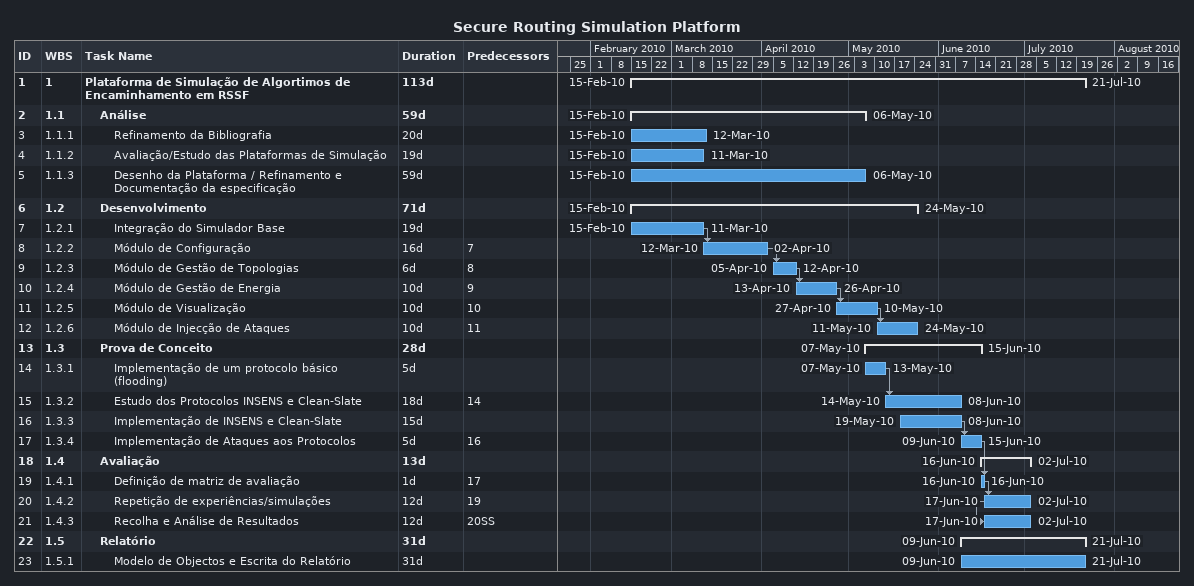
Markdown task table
Secure Routing Simulation Platform

| ID | WBS | Task | Duration | Start | Finish | Predecessors |
|---|---|---|---|---|---|---|
| 1 | 1 | **Plataforma de Simulação de Algortimos de Encaminhamento em RSSF** | 113d | 2010-02-15 | 2010-07-21 |  |
| 2 | 1.1 | **Análise** | 59d | 2010-02-15 | 2010-05-06 |  |
| 3 | 1.1.1 | Refinamento da Bibliografia | 20d | 2010-02-15 | 2010-03-12 |  |
| 4 | 1.1.2 | Avaliação/Estudo das Plataformas de Simulação | 19d | 2010-02-15 | 2010-03-11 |  |
| 5 | 1.1.3 | Desenho da Plataforma / Refinamento e Documentação da especificação | 59d | 2010-02-15 | 2010-05-06 |  |
| 6 | 1.2 | **Desenvolvimento** | 71d | 2010-02-15 | 2010-05-24 |  |
| 7 | 1.2.1 | Integração do Simulador Base | 19d | 2010-02-15 | 2010-03-11 |  |
| 8 | 1.2.2 | Módulo de Configuração | 16d | 2010-03-12 | 2010-04-02 | 7 |
| 9 | 1.2.3 | Módulo de Gestão de Topologias | 6d | 2010-04-05 | 2010-04-12 | 8 |
| 10 | 1.2.4 | Módulo de Gestão de Energia | 10d | 2010-04-13 | 2010-04-26 | 9 |
| 11 | 1.2.5 | Módulo de Visualização | 10d | 2010-04-27 | 2010-05-10 | 10 |
| 12 | 1.2.6 | Módulo de Injecção de Ataques | 10d | 2010-05-11 | 2010-05-24 | 11 |
| 13 | 1.3 | **Prova de Conceito** | 28d | 2010-05-07 | 2010-06-15 |  |
| 14 | 1.3.1 | Implementação de um protocolo básico (flooding) | 5d | 2010-05-07 | 2010-05-13 |  |
| 15 | 1.3.2 | Estudo dos Protocolos INSENS e Clean-Slate | 18d | 2010-05-14 | 2010-06-08 | 14 |
| 16 | 1.3.3 | Implementação de INSENS e Clean-Slate | 15d | 2010-05-19 | 2010-06-08 |  |
| 17 | 1.3.4 | Implementação de Ataques aos Protocolos | 5d | 2010-06-09 | 2010-06-15 | 16 |
| 18 | 1.4 | **Avaliação** | 13d | 2010-06-16 | 2010-07-02 |  |
| 19 | 1.4.1 | Definição de matriz de avaliação | 1d | 2010-06-16 | 2010-06-16 | 17 |
| 20 | 1.4.2 | Repetição de experiências/simulações | 12d | 2010-06-17 | 2010-07-02 | 19 |
| 21 | 1.4.3 | Recolha e Análise de Resultados | 12d | 2010-06-17 | 2010-07-02 | 20SS |
| 22 | 1.5 | **Relatório** | 31d | 2010-06-09 | 2010-07-21 |  |
| 23 | 1.5.1 | Modelo de Objectos e Escrita do Relatório | 31d | 2010-06-09 | 2010-07-21 |  |
